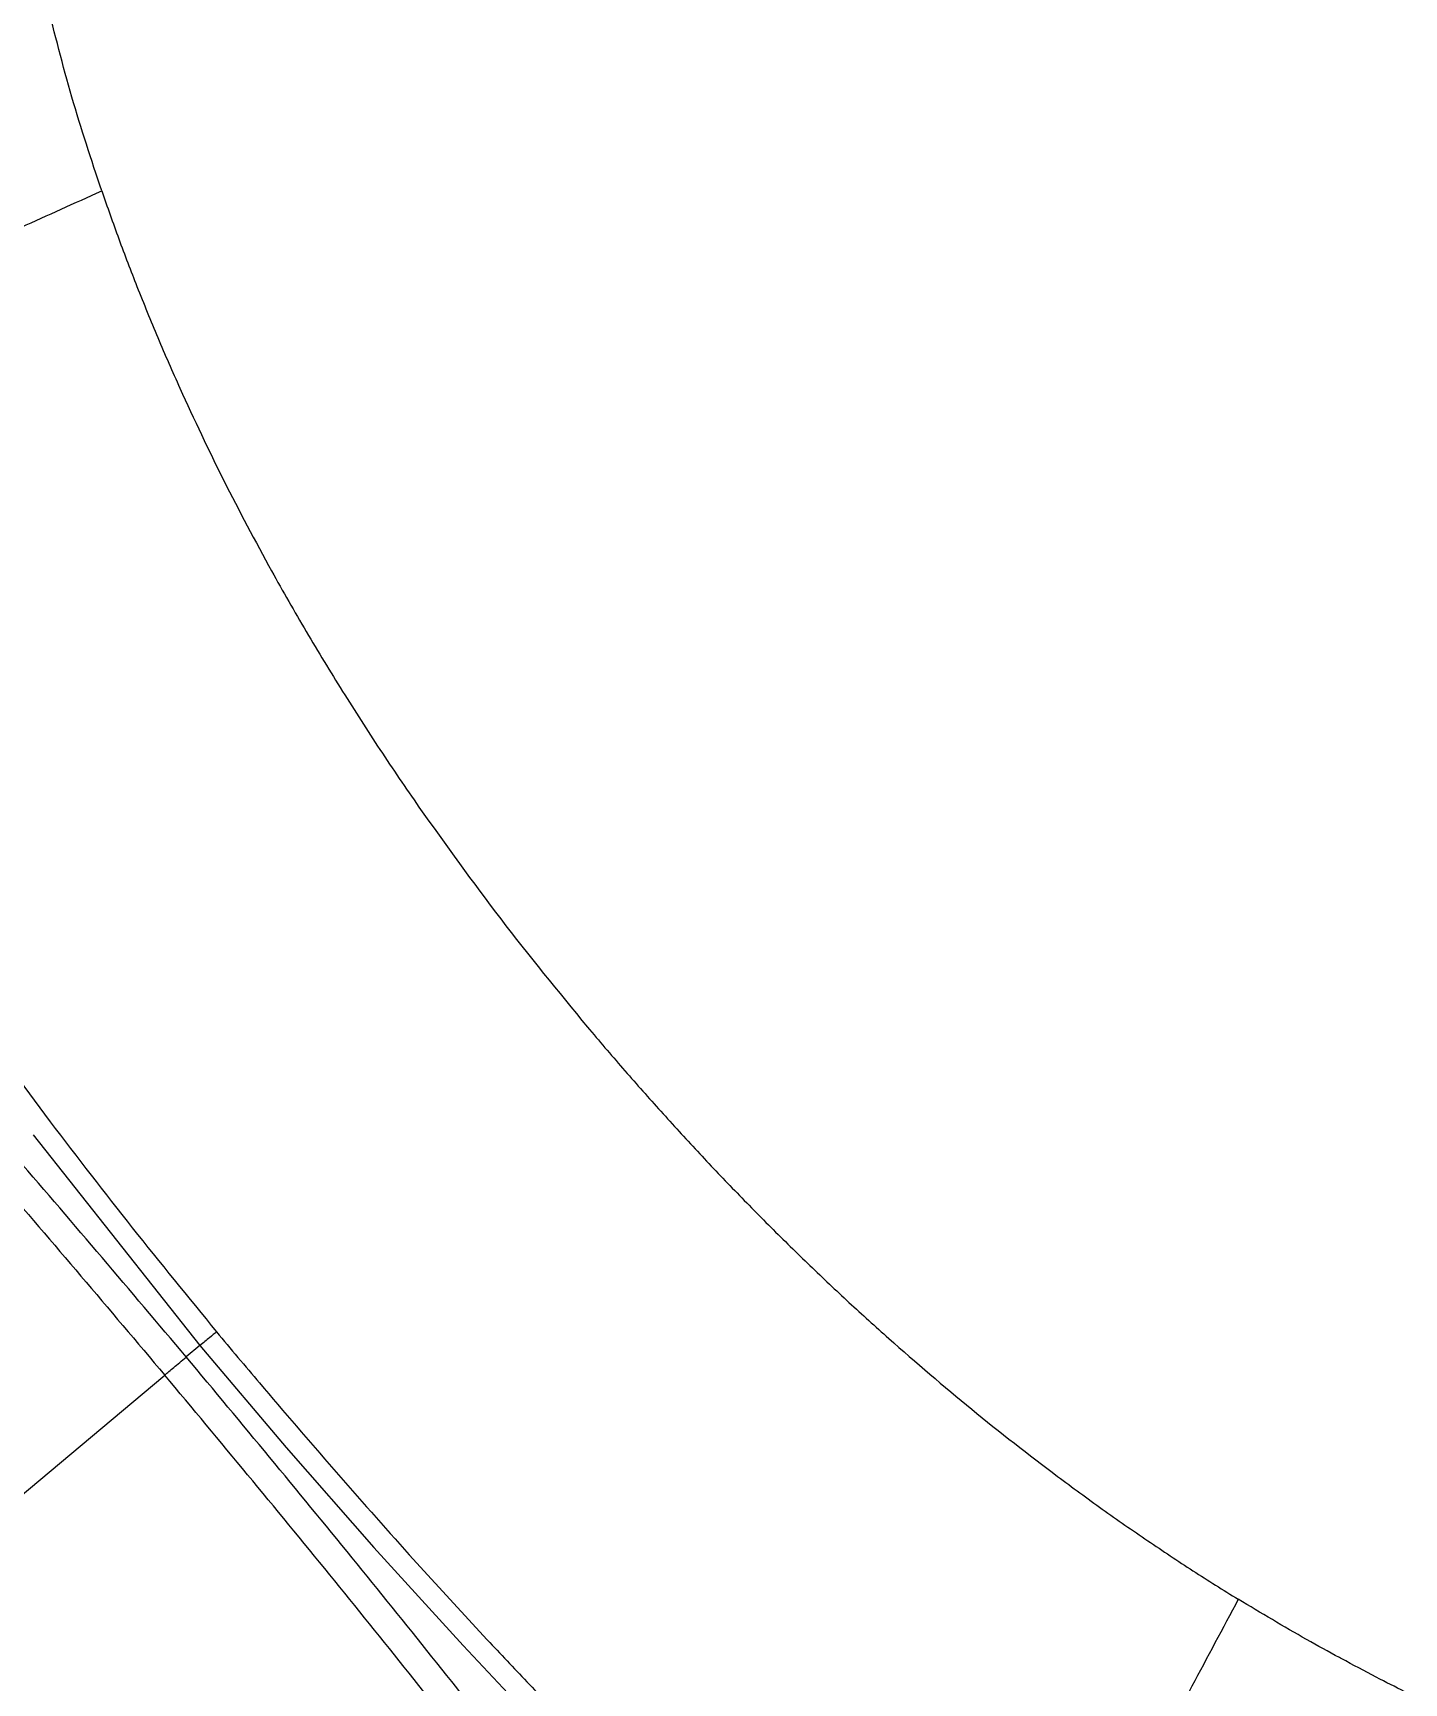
# Model space of a CAD drawing. Extents: x -51 to 27, y -13 to 136.
# Drawn here: x -38.35 to -34.308, y 20.584 to 25.449 of the extents above; entities that cross this region are included whole.
import ezdxf

# ---------------------------------------------------------------- set-up
doc = ezdxf.new("R2010")
doc.units = 0
doc.header["$MEASUREMENT"] = 0
doc.layers.add('GEOMETRY', color=2, linetype='Continuous', lineweight=25)

# ---------------------------------------------------------------- blocks, each defined once
blk = doc.blocks.new('2026 MONTERREY-BLOOM')
at = {"layer": 'GEOMETRY'}
for p, q in [((-26.8511, -61.16), (-26.6177, -61.476)), ((-26.6683, -61.5137), (-26.176, -62.1351)), ((-26.176, -62.1351), (-26.2164, -62.169)), ((-26.176, -62.1351), (-25.9221, -62.436)), ((-27.9128, -63.5925), (-26.2799, -62.2223)), ((-25.9221, -62.436), (-25.6636, -62.731)), ((-25.6636, -62.731), (-25.4005, -63.0198)), ((-25.5589, -62.752), (-25.3289, -63.0028)), ((-25.4005, -63.0198), (-25.267, -63.1616))]:
    blk.add_line(p, q, dxfattribs=at)
for points, knots in [([(-19.8033, -75.3764), (-20.5726, -75.3487), (-22.1071, -75.2936), (-24.4102, -75.1858), (-26.4521, -75.0692), (-28.236, -74.9394), (-29.4096, -74.8337), (-30.2308, -74.7488), (-30.6969, -74.6957), (-31.1616, -74.645), (-31.6218, -74.5543), (-32.0883, -74.4187), (-32.5518, -74.2366), (-33.0066, -74.006), (-33.4377, -73.7331), (-33.8408, -73.4206), (-34.2125, -73.0713), (-34.5493, -72.6882), (-34.8482, -72.2749), (-35.1066, -71.8351), (-35.3065, -71.4059), (-35.4568, -70.9961), (-35.566, -70.6114), (-35.6464, -70.2238), (-35.6951, -69.8245), (-35.7408, -69.4226), (-35.8384, -68.5165), (-35.959, -67.1829), (-36.0842, -65.4161), (-36.1971, -63.4626), (-36.3013, -61.258), (-36.3943, -58.796), (-36.4684, -56.328), (-36.5267, -53.8502), (-36.5772, -51.0384), (-36.6156, -47.8954), (-36.6375, -44.5611), (-36.6425, -42.225), (-36.643, -40.8865), (-36.6431, -40.4064), (-36.643, -39.9263), (-36.6428, -39.4525), (-36.6428, -39.1387), (-36.6427, -38.9849)], [0, 0, 0, 0, 0.0467709, 0.0932958, 0.1400933, 0.1710351, 0.2019709, 0.2116866, 0.2211975, 0.2304811, 0.2400742, 0.2496538, 0.2599664, 0.2702825, 0.2805986, 0.2909143, 0.3012298, 0.311545, 0.3218607, 0.3321766, 0.3424925, 0.3505825, 0.3586781, 0.3667695, 0.3746051, 0.3831066, 0.3913525, 0.429977, 0.4644608, 0.4989699, 0.5488683, 0.598565, 0.6486664, 0.6988989, 0.7491594, 0.8195402, 0.8898842, 0.9517621, 0.9614858, 0.9712096, 0.9809334, 0.9906576, 1, 1, 1, 1]), ([(-26.4658, -58.731), (-26.4962, -58.639), (-26.557, -58.4551), (-26.6043, -58.2677), (-26.6279, -58.174)], [0, 0, 0, 0, 0.500001, 1, 1, 1, 1]), ([(-27.3514, -59.1243), (-27.2854, -59.0957), (-27.1528, -59.0382), (-26.9339, -58.9413), (-26.7041, -58.8385), (-26.5455, -58.7669), (-26.4658, -58.731)], [0, 0, 0, 0, 0.245407, 0.493786, 0.745662, 1, 1, 1, 1]), ([(-26.4658, -58.731), (-26.4493, -58.7783), (-26.4163, -58.8729), (-26.38, -58.9664), (-26.3618, -59.0131)], [0, 0, 0, 0, 0.5, 1, 1, 1, 1]), ([(-26.3618, -59.0131), (-26.3416, -59.0634), (-26.3012, -59.1641), (-26.2572, -59.2634), (-26.2352, -59.313)], [0, 0, 0, 0, 0.5, 1, 1, 1, 1]), ([(-26.2352, -59.313), (-26.1931, -59.4041), (-26.1088, -59.5864), (-26.0129, -59.7633), (-25.965, -59.8517)], [0, 0, 0, 0, 0.499999, 1, 1, 1, 1]), ([(-25.965, -59.8517), (-25.9313, -59.9115), (-25.8639, -60.0311), (-25.7918, -60.148), (-25.7558, -60.2065)], [0, 0, 0, 0, 0.5, 1, 1, 1, 1]), ([(-25.7558, -60.2065), (-25.7193, -60.264), (-25.6463, -60.3791), (-25.5691, -60.4915), (-25.5305, -60.5476)], [0, 0, 0, 0, 0.5, 1, 1, 1, 1]), ([(-25.5305, -60.5476), (-25.4513, -60.6585), (-25.293, -60.8803), (-25.12, -61.091), (-25.0335, -61.1963)], [0, 0, 0, 0, 0.499999, 1, 1, 1, 1]), ([(-26.2164, -62.169), (-26.3818, -61.9734), (-26.7086, -61.5868), (-27.0436, -61.2084), (-27.2092, -61.0215)], [0, 0, 0, 0, 0.506035, 1, 1, 1, 1]), ([(-27.2675, -61.0809), (-27.1028, -61.2668), (-26.7694, -61.6431), (-26.4444, -62.0276), (-26.2799, -62.2223)], [0, 0, 0, 0, 0.493831, 1, 1, 1, 1]), ([(-24.824, -61.4373), (-24.7883, -61.4767), (-24.7168, -61.5556), (-24.6432, -61.6325), (-24.6065, -61.671)], [0, 0, 0, 0, 0.5, 1, 1, 1, 1]), ([(-24.6065, -61.671), (-24.5688, -61.7096), (-24.4936, -61.7869), (-24.4162, -61.862), (-24.3775, -61.8996)], [0, 0, 0, 0, 0.5, 1, 1, 1, 1]), ([(-24.3775, -61.8996), (-24.3393, -61.9359), (-24.2629, -62.0087), (-24.1845, -62.0791), (-24.1453, -62.1144)], [0, 0, 0, 0, 0.5, 1, 1, 1, 1]), ([(-26.1269, -62.0948), (-26.1333, -62.1001), (-26.1462, -62.1106), (-26.1661, -62.127), (-26.176, -62.1351)], [0, 0, 0, 0, 0.5, 1, 1, 1, 1]), ([(-26.1269, -62.0948), (-26.106, -62.12), (-26.064, -62.1704), (-26.0218, -62.2205), (-26.0007, -62.2456)], [0, 0, 0, 0, 0.499423, 1, 1, 1, 1]), ([(-24.1453, -62.1144), (-24.0645, -62.1849), (-23.9028, -62.326), (-23.7325, -62.4561), (-23.6474, -62.5212)], [0, 0, 0, 0, 0.500001, 1, 1, 1, 1]), ([(-26.2799, -62.2223), (-26.2719, -62.2155), (-26.2558, -62.2021), (-26.2296, -62.1801), (-26.2165, -62.1691)], [0, 0, 0, 0, 0.5, 1, 1, 1, 1]), ([(-25.2587, -63.346), (-25.4141, -63.1504), (-25.7286, -62.7547), (-26.0525, -62.3658), (-26.2164, -62.169)], [0, 0, 0, 0, 0.494138, 1, 1, 1, 1]), ([(-25.3273, -63.393), (-25.4818, -63.1986), (-25.7945, -62.8049), (-26.1168, -62.418), (-26.2799, -62.2223)], [0, 0, 0, 0, 0.494005, 1, 1, 1, 1]), ([(-23.6474, -62.5212), (-23.6036, -62.5535), (-23.516, -62.6183), (-23.4264, -62.68), (-23.3815, -62.7108)], [0, 0, 0, 0, 0.5, 1, 1, 1, 1]), ([(-23.3815, -62.7108), (-23.3594, -62.7257), (-23.3152, -62.7556), (-23.2705, -62.7847), (-23.2482, -62.7992)], [0, 0, 0, 0, 0.499807, 1, 1, 1, 1]), ([(-23.2482, -62.7992), (-23.226, -62.8134), (-23.1817, -62.8419), (-23.1369, -62.8696), (-23.1145, -62.8834)], [0, 0, 0, 0, 0.500197, 1, 1, 1, 1]), ([(-23.1145, -62.8834), (-23.1605, -62.9693), (-23.2514, -63.1393), (-23.3801, -63.3847), (-23.4971, -63.6145), (-23.6, -63.825), (-23.6877, -64.0144), (-23.7603, -64.1823), (-23.8202, -64.3315), (-23.8542, -64.4222), (-23.8711, -64.4674)], [0, 0, 0, 0, 0.1322572, 0.2616845, 0.3884643, 0.5130201, 0.6359704, 0.7579241, 0.8792527, 1, 1, 1, 1]), ([(-22.7078, -63.1133), (-22.7422, -63.0951), (-22.7784, -63.0759), (-22.8469, -63.0389), (-22.9493, -62.9827), (-23.0477, -62.9235), (-23.1145, -62.8834)], [0, 0, 0, 0, 0.250005, 0.263558, 0.500006, 1, 1, 1, 1]), ([(-25.3289, -63.0028), (-25.3095, -63.0235), (-25.2706, -63.0649), (-25.2316, -63.1061), (-25.2121, -63.1266)], [0, 0, 0, 0, 0.500304, 1, 1, 1, 1]), ([(-25.2121, -63.1266), (-25.192, -63.1477), (-25.1517, -63.1896), (-25.1113, -63.2314), (-25.091, -63.2522)], [0, 0, 0, 0, 0.500403, 1, 1, 1, 1]), ([(-22.0104, -63.4205), (-22.0698, -63.3982), (-22.1402, -63.3718), (-22.2285, -63.336), (-22.278, -63.3154), (-22.3225, -63.2963), (-22.3516, -63.2835), (-22.3606, -63.2796), (-22.3639, -63.2781), (-22.3644, -63.2779), (-22.3661, -63.2772), (-22.3725, -63.2743), (-22.4308, -63.2485), (-22.5446, -63.196), (-22.6517, -63.1417), (-22.7078, -63.1133)], [0, 0, 0, 0, 0.249998, 0.296076, 0.375001, 0.461258, 0.486571, 0.500004, 0.500079, 0.500618, 0.502065, 0.507458, 0.528235, 0.752906, 1, 1, 1, 1])]:
    blk.add_open_spline(points, degree=3, knots=knots, dxfattribs=at)
for points in [[(-25.0335, -61.1963), (-24.9991, -61.2369), (-24.9303, -61.3182), (-24.8594, -61.3976), (-24.824, -61.4373)], [(-26.6177, -61.476), (-26.5375, -61.5805), (-26.3773, -61.7894), (-26.2104, -61.993), (-26.1269, -62.0948)], [(-26.0007, -62.2456), (-25.9281, -62.3309), (-25.7828, -62.5014), (-25.6335, -62.6685), (-25.5589, -62.752)]]:
    blk.add_open_spline(points, degree=3, dxfattribs=at)

msp = doc.modelspace()

# ---------------------------------------------------------------- block references
msp.add_blockref('2026 MONTERREY-BLOOM', (-11.682, 83.7145))

doc.saveas('drawing.dxf')
